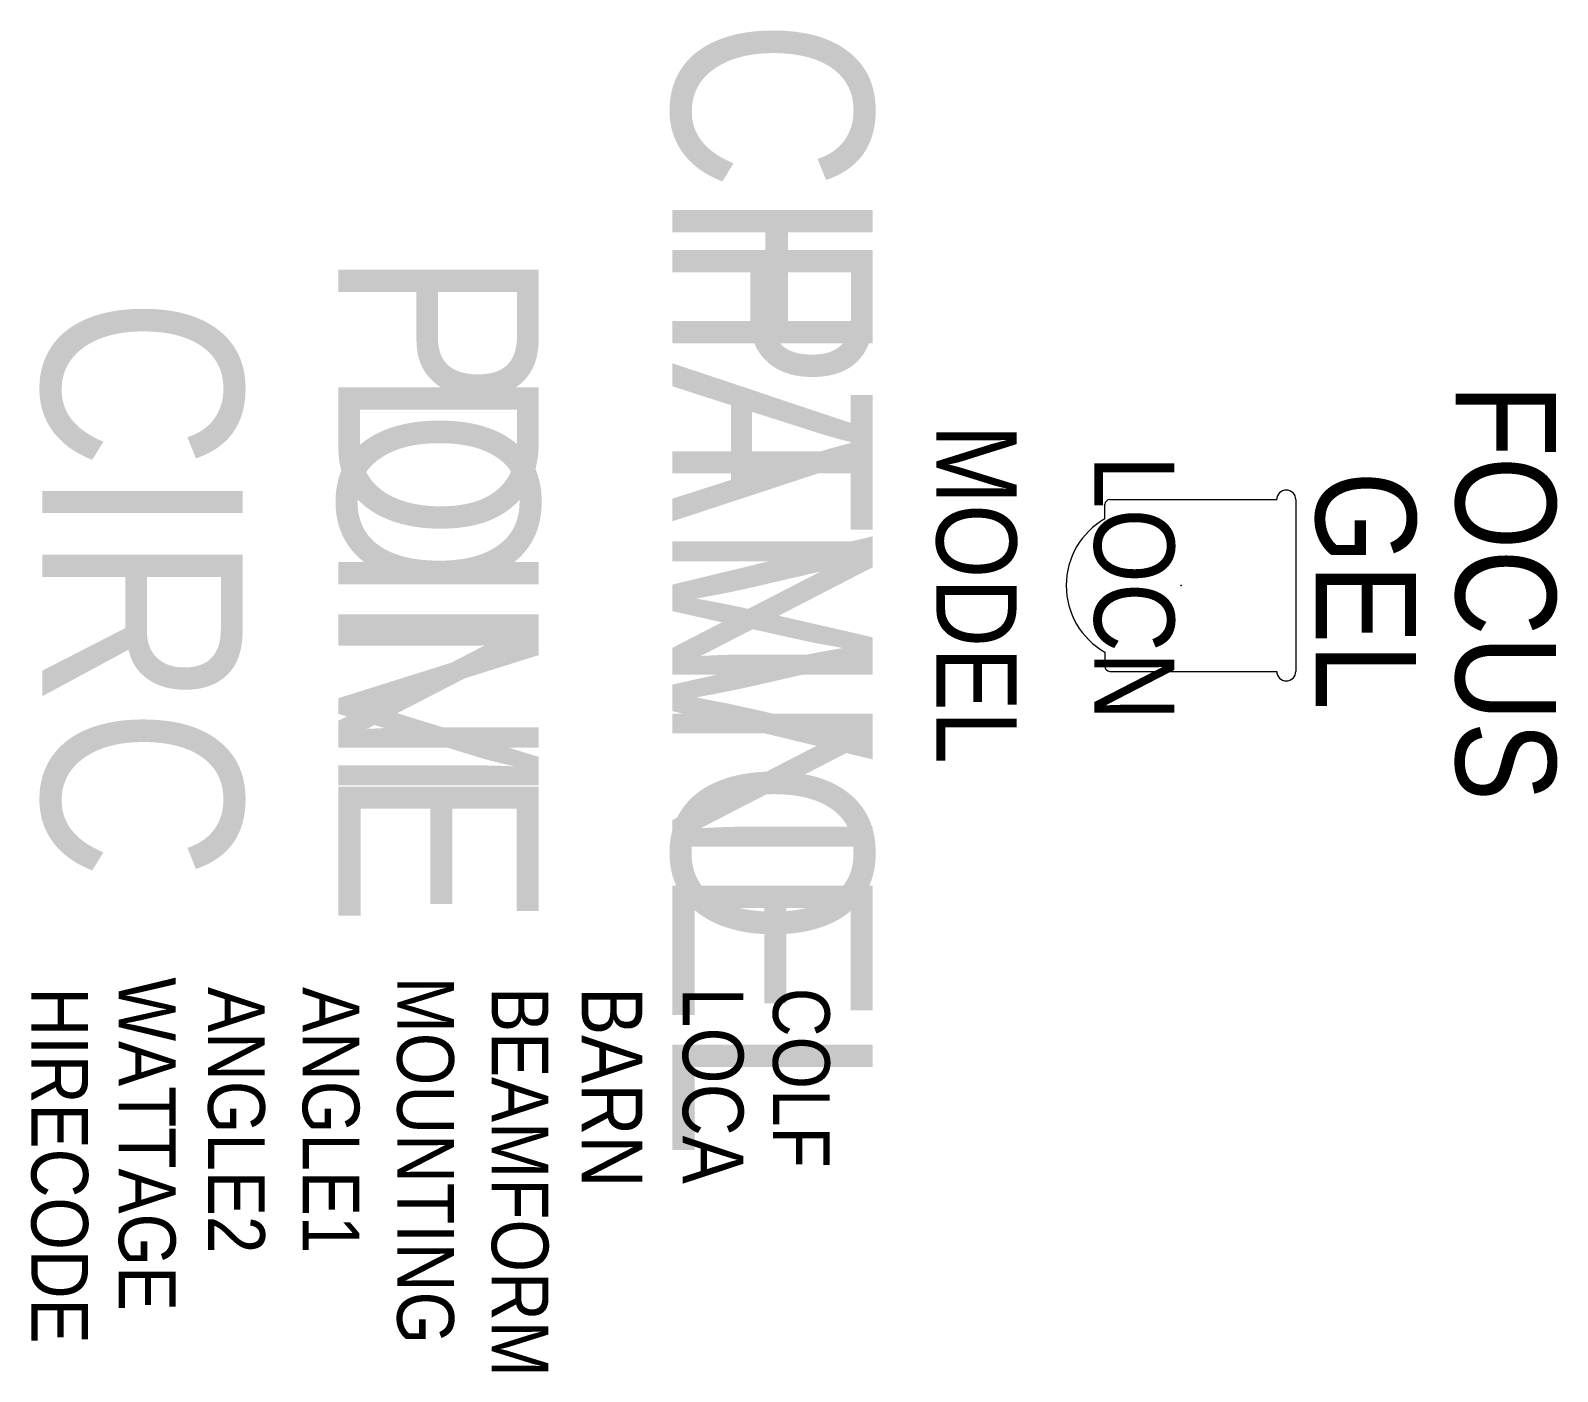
# Model space of a CAD drawing. Extents: x -1548 to -786, y 174 to 843.
import ezdxf
from ezdxf.enums import TextEntityAlignment as Align

# ---------------------------------------------------------------- set-up
doc = ezdxf.new("R2010")
doc.units = 0
doc.header["$MEASUREMENT"] = 0
doc.layers.get('0').update_dxf_attribs({"linetype": 'CONTINUOUS'})
for name, color, linetype in [('CHANNEL', 3, 'CONTINUOUS'), ('CIRC', 6, 'CONTINUOUS'), ('DIMMER', 4, 'CONTINUOUS'), ('FOCUS', 2, 'CONTINUOUS'), ('GEL', 1, 'CONTINUOUS'), ('LANTERNS', 4, 'CONTINUOUS'), ('LOCATION', 7, 'CONTINUOUS'), ('MODEL', 6, 'CONTINUOUS'), ('PATCH', 5, 'CONTINUOUS'), ('PATCH2', 5, 'CONTINUOUS')]:
    doc.layers.add(name, color=color, linetype=linetype)

msp = doc.modelspace()

# ---------------------------------------------------------------- linework, layer by layer
for p, q in [((-1012.02, 599.79), (-1012.02, 606.94)), ((-1009.64, 609.32), (-926.3, 609.32)), ((-916.77, 609.32), (-916.77, 523.59)), ((-1012.02, 533.12), (-1012.02, 525.97)), ((-1009.64, 523.59), (-926.3, 523.59))]:
    msp.add_line(p, q)
for centre, radius, start, end in [((-921.54, 609.32), 4.76, 0, 180), ((-1009.64, 606.93), 2.38, 90.01478, 179.98522), ((-992.97, 566.45), 38.4, 119.74488, 240.25512), ((-1009.64, 525.97), 2.38, 180.01478, 269.98522), ((-921.54, 523.59), 4.76, 180.00536, 359.99464)]:
    msp.add_arc(centre, radius, start, end)
msp.add_point((-973.92, 566.45))

# ---------------------------------------------------------------- texts
at = {"layer": 'CHANNEL', "width": 0.89}
msp.add_attdef('CHANNEL', text='', height=100, rotation=270, dxfattribs=at).set_placement((-1227.91, 565.13), align=Align.CENTER)
at = {"layer": 'CIRC', "width": 0.89}
msp.add_attdef('CIRC', text='', height=100, rotation=270, dxfattribs=at).set_placement((-1542.36, 565.13), align=Align.CENTER)
at = {"layer": 'DIMMER', "width": 0.89}
msp.add_attdef('DIM', text='', height=100, rotation=270, dxfattribs=at).set_placement((-1394.57, 565.98), align=Align.CENTER)
at = {"layer": 'FOCUS', "color": 30, "width": 0.89}
msp.add_attdef('FOCUS', text='', height=50, rotation=270, dxfattribs=at).set_placement((-836.95, 562.95), align=Align.CENTER)
at = {"layer": 'GEL', "width": 0.89}
msp.add_attdef('GEL', text='', height=50, rotation=270, dxfattribs=at).set_placement((-906.8, 563.9), align=Align.CENTER)
at = {"layer": 'LANTERNS', "color": 0, "width": 0.89, "flags": 1}
for tag, p, s, height in [('WATTAGE', (-1504.13, 370.84, 0.01), '100', 28.305), ('ANGLE2', (-1459.57, 366), '55', 28.305), ('ANGLE1', (-1412.4, 366), '24', 28.305), ('MOUNTING', (-1365.22, 371.2), 'STANDARD HOOK CLAMP', 28.3047), ('HIRECODE', (-1547.78, 365.83), '', 28.3), ('BEAMFORM', (-1318.05, 366), 'C', 28.3), ('BARN', (-1273.11, 366), '1', 30.26), ('LOCA', (-1222.68, 365.86), '', 30.26), ('COLF', (-1177.68, 365.66), 'N', 28.3)]:
    msp.add_attdef(tag, p, s, height=height, rotation=270, dxfattribs=at)
at = {"layer": 'LOCATION', "width": 0.89}
msp.add_attdef('LOCN', text='', height=40, rotation=270, dxfattribs=at).set_placement((-1017.38, 565.14), align=Align.CENTER)
at = {"layer": 'MODEL', "width": 0.89}
msp.add_attdef('MODEL', text='3" Fresnel', height=40, rotation=270, dxfattribs=at).set_placement((-1096.11, 562.1), align=Align.CENTER)
at = {"layer": 'PATCH', "width": 0.89}
msp.add_attdef('PONE', text='', height=100, rotation=270, dxfattribs=at).set_placement((-1394.58, 565.13), align=Align.CENTER)
at = {"layer": 'PATCH2', "width": 0.89}
msp.add_attdef('PTWO', text='', height=100, rotation=270, dxfattribs=at).set_placement((-1227.91, 565.13), align=Align.CENTER)

doc.saveas('drawing.dxf')
